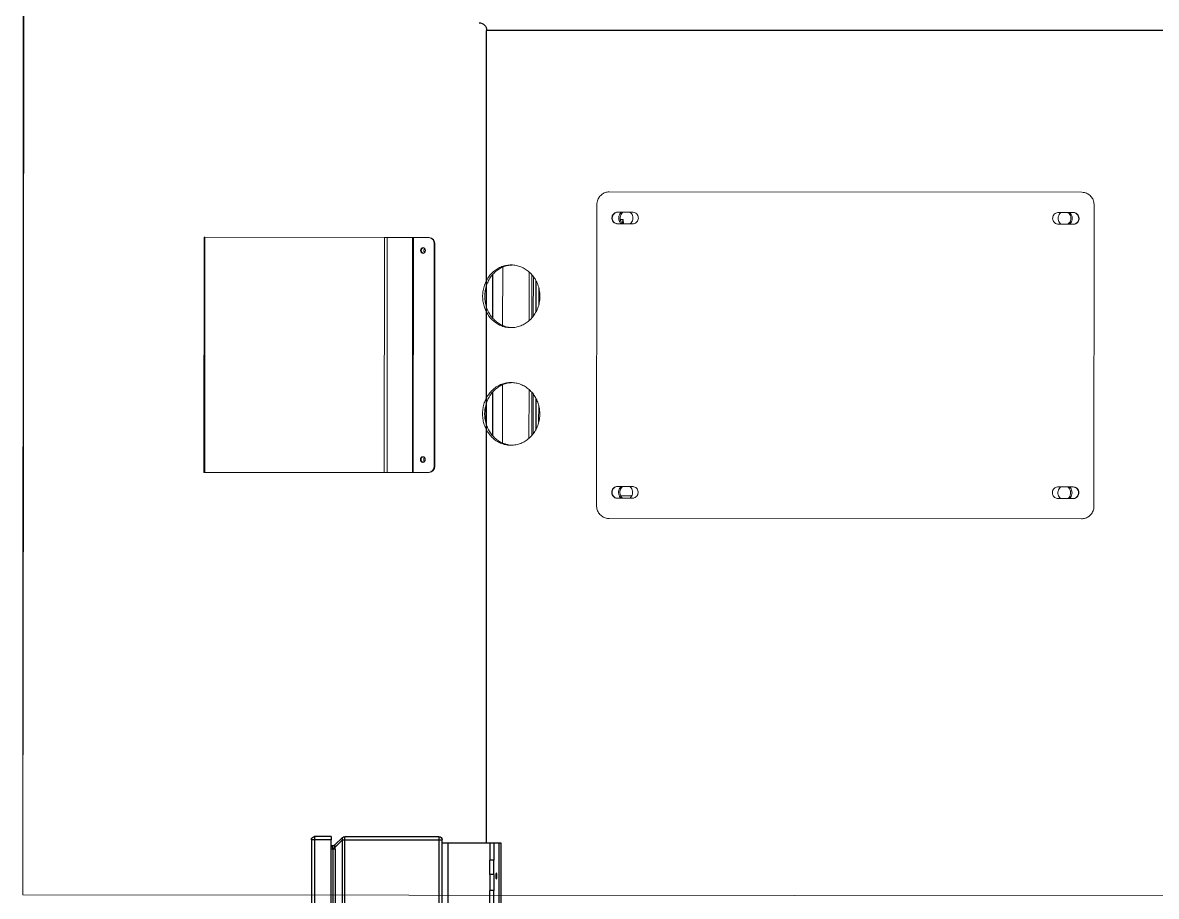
# Model space of a CAD drawing. Header units: millimetres. Extents: x -379292 to 1221486, y 92049 to 447512.
# Drawn here: x -155406 to -154544, y 211272 to 211936 of the extents above; entities that cross this region are included whole.
import ezdxf

# ---------------------------------------------------------------- set-up
doc = ezdxf.new("R2010")
doc.units = ezdxf.units.MM
doc.layers.add('_Systemair Ventilation Equipments', color=7, linetype='Continuous', lineweight=30)
doc.layers.add('Aironn-DEF', color=7, linetype='Continuous', lineweight=0)

# ---------------------------------------------------------------- blocks, each defined once
blk = doc.blocks.new('AXC 1250')
at = {"layer": '_Systemair Ventilation Equipments', "color": 8, "linetype": 'Continuous'}
for p, q in [((12474.235, 3755.209), (12474.235, 3756.459)), ((12474.235, 3756.459), (12504.235, 3756.459)), ((12474.485, 3755.209), (12474.485, 3756.709)), ((12474.485, 3756.709), (12503.985, 3756.709)), ((12474.235, 3755.209), (12474.485, 3755.209)), ((12474.31, 3754.345), (12474.878, 3754.914)), ((12503.985, 3755.209), (12474.485, 3755.209)), ((12474.489, 3754.345), (12475.058, 3754.914)), ((12474.895, 3754.932), (12474.878, 3754.914)), ((12474.881, 3754.915), (12474.878, 3754.914)), ((12474.885, 3754.917), (12474.881, 3754.915)), ((12474.891, 3754.918), (12474.885, 3754.917)), ((12474.897, 3754.919), (12474.891, 3754.918)), ((12474.909, 3754.951), (12474.895, 3754.932)), ((12474.905, 3754.92), (12474.897, 3754.919)), ((12474.913, 3754.921), (12474.905, 3754.92)), ((12474.921, 3754.973), (12474.909, 3754.951)), ((12474.923, 3754.921), (12474.913, 3754.921)), ((12474.93, 3754.995), (12474.921, 3754.973)), ((12474.934, 3754.921), (12474.923, 3754.921)), ((12474.938, 3755.019), (12474.93, 3754.995)), ((12474.945, 3754.921), (12474.934, 3754.921)), ((12474.935, 3755.076), (12474.935, 3755.209)), ((12474.935, 3755.076), (12474.944, 3755.093)), ((12474.942, 3755.043), (12474.938, 3755.019)), ((12474.944, 3755.068), (12474.942, 3755.043)), ((12474.944, 3755.093), (12474.949, 3755.102)), ((12474.944, 3755.093), (12474.944, 3755.068)), ((12474.958, 3754.921), (12474.945, 3754.921)), ((12474.949, 3755.102), (12474.956, 3755.109)), ((12474.956, 3755.109), (12474.963, 3755.115)), ((12474.972, 3754.92), (12474.958, 3754.921)), ((12474.963, 3755.115), (12474.971, 3755.12)), ((12474.971, 3755.12), (12474.979, 3755.124)), ((12474.987, 3754.919), (12474.972, 3754.92)), ((12474.979, 3755.124), (12474.989, 3755.126)), ((12475.003, 3754.918), (12474.987, 3754.919)), ((12474.989, 3755.126), (12474.999, 3755.128)), ((12474.999, 3755.128), (12475.01, 3755.128)), ((12475.02, 3754.917), (12475.003, 3754.918)), ((12475.01, 3755.128), (12475.021, 3755.128)), ((12475.038, 3754.915), (12475.02, 3754.917)), ((12475.021, 3755.128), (12475.033, 3755.126)), ((12475.033, 3755.126), (12475.046, 3755.124)), ((12475.058, 3754.914), (12475.038, 3754.915)), ((12475.046, 3755.124), (12475.06, 3755.12)), ((12475.067, 3754.932), (12475.058, 3754.914)), ((12475.081, 3754.908), (12475.058, 3754.914)), ((12475.06, 3755.12), (12475.075, 3755.115)), ((12475.076, 3754.951), (12475.067, 3754.932)), ((12475.075, 3755.115), (12475.09, 3755.109)), ((12475.085, 3754.973), (12475.076, 3754.951)), ((12475.103, 3754.904), (12475.081, 3754.908)), ((12475.094, 3754.995), (12475.085, 3754.973)), ((12475.09, 3755.109), (12475.106, 3755.102)), ((12475.102, 3755.019), (12475.094, 3754.995)), ((12475.11, 3755.043), (12475.102, 3755.019)), ((12475.125, 3754.9), (12475.103, 3754.904)), ((12475.106, 3755.102), (12475.124, 3755.093)), ((12475.117, 3755.068), (12475.11, 3755.043)), ((12475.124, 3755.093), (12475.117, 3755.068)), ((12475.124, 3755.093), (12475.135, 3755.088)), ((12475.147, 3754.898), (12475.125, 3754.9)), ((12475.135, 3755.088), (12475.146, 3755.083)), ((12475.146, 3755.083), (12475.157, 3755.08)), ((12475.168, 3754.897), (12475.147, 3754.898)), ((12475.157, 3755.08), (12475.168, 3755.078)), ((12475.168, 3755.078), (12475.179, 3755.076)), ((12475.189, 3754.896), (12475.168, 3754.897)), ((12475.179, 3755.076), (12475.189, 3755.076)), ((12475.189, 3754.896), (12475.189, 3755.209)), ((12475.189, 3755.076), (12503.281, 3755.076)), ((12475.189, 3754.896), (12503.281, 3754.896)), ((12474.235, 3754.165), (12474.235, 3747.025)), ((12504.235, 3754.165), (12474.235, 3754.165)), ((12474.31, 3754.345), (12474.319, 3754.353)), ((12474.319, 3754.353), (12474.33, 3754.36)), ((12474.33, 3754.36), (12474.343, 3754.366)), ((12474.343, 3754.366), (12474.356, 3754.37)), ((12474.356, 3754.37), (12474.37, 3754.372)), ((12474.37, 3754.372), (12474.386, 3754.373)), ((12474.386, 3754.373), (12474.402, 3754.372)), ((12474.402, 3754.372), (12474.418, 3754.37)), ((12474.418, 3754.37), (12474.436, 3754.366)), ((12474.436, 3754.366), (12474.453, 3754.36)), ((12474.453, 3754.36), (12474.471, 3754.353)), ((12474.471, 3754.353), (12474.489, 3754.345)), ((12474.489, 3754.345), (12474.489, 3746.771)), ((12503.981, 3754.345), (12474.489, 3754.345)), ((12474.235, 3747.025), (12504.235, 3747.025)), ((12503.981, 3746.771), (12474.489, 3746.771)), ((12474.735, 3742.422), (12474.735, 3746.771)), ((12503.735, 3746.321), (12474.735, 3746.321)), ((12412.935, 3617.084), (12412.935, 3743.384)), ((12474.735, 3743.384), (12412.935, 3743.384)), ((12474.735, 3743.129), (12476.035, 3743.129)), ((12474.735, 3742.836), (12476.035, 3742.836)), ((12476.035, 3742.829), (12476.035, 3743.161)), ((12476.035, 3743.161), (12477.135, 3743.161)), ((12477.135, 3742.829), (12476.035, 3742.829)), ((12477.025, 3742.647), (12477.027, 3742.652)), ((12477.027, 3742.642), (12477.025, 3742.647)), ((12477.027, 3742.652), (12477.03, 3742.657)), ((12477.03, 3742.637), (12477.027, 3742.642)), ((12477.03, 3742.657), (12477.036, 3742.661)), ((12477.036, 3742.632), (12477.03, 3742.637)), ((12477.036, 3742.661), (12477.044, 3742.666)), ((12477.044, 3742.628), (12477.036, 3742.632)), ((12477.044, 3742.666), (12477.054, 3742.67)), ((12477.054, 3742.623), (12477.044, 3742.628)), ((12477.054, 3742.67), (12477.065, 3742.675)), ((12477.065, 3742.619), (12477.054, 3742.623)), ((12477.065, 3742.675), (12477.079, 3742.678)), ((12477.079, 3742.615), (12477.065, 3742.619)), ((12477.079, 3742.678), (12477.095, 3742.682)), ((12477.095, 3742.612), (12477.079, 3742.615)), ((12477.095, 3742.682), (12477.112, 3742.685)), ((12477.112, 3742.609), (12477.095, 3742.612)), ((12477.112, 3742.685), (12477.13, 3742.688)), ((12477.13, 3742.606), (12477.112, 3742.609)), ((12477.13, 3742.688), (12477.15, 3742.69)), ((12477.15, 3742.604), (12477.13, 3742.606)), ((12477.135, 3742.829), (12477.135, 3743.161)), ((12477.135, 3743.129), (12478.335, 3743.129)), ((12477.135, 3742.836), (12478.335, 3742.836)), ((12477.15, 3742.69), (12477.17, 3742.692)), ((12477.17, 3742.602), (12477.15, 3742.604)), ((12477.17, 3742.692), (12477.192, 3742.693)), ((12477.192, 3742.601), (12477.17, 3742.602)), ((12477.192, 3742.693), (12477.213, 3742.694)), ((12477.213, 3742.6), (12477.192, 3742.601)), ((12477.213, 3742.694), (12477.235, 3742.694)), ((12477.235, 3742.6), (12477.213, 3742.6)), ((12477.235, 3742.694), (12477.257, 3742.694)), ((12477.257, 3742.6), (12477.235, 3742.6)), ((12477.257, 3742.694), (12477.279, 3742.693)), ((12477.279, 3742.601), (12477.257, 3742.6)), ((12477.279, 3742.693), (12477.3, 3742.692)), ((12477.3, 3742.602), (12477.279, 3742.601)), ((12477.3, 3742.692), (12477.321, 3742.69)), ((12477.321, 3742.604), (12477.3, 3742.602)), ((12477.321, 3742.69), (12477.34, 3742.688)), ((12477.34, 3742.606), (12477.321, 3742.604)), ((12477.34, 3742.688), (12477.359, 3742.685)), ((12477.359, 3742.609), (12477.34, 3742.606)), ((12477.359, 3742.685), (12477.376, 3742.682)), ((12477.376, 3742.612), (12477.359, 3742.609)), ((12477.376, 3742.682), (12477.391, 3742.678)), ((12477.391, 3742.615), (12477.376, 3742.612)), ((12477.391, 3742.678), (12477.405, 3742.675)), ((12477.405, 3742.619), (12477.391, 3742.615)), ((12477.405, 3742.675), (12477.417, 3742.67)), ((12477.417, 3742.623), (12477.405, 3742.619)), ((12477.417, 3742.67), (12477.427, 3742.666)), ((12477.427, 3742.628), (12477.417, 3742.623)), ((12477.427, 3742.666), (12477.435, 3742.661)), ((12477.435, 3742.632), (12477.427, 3742.628)), ((12477.435, 3742.661), (12477.441, 3742.657)), ((12477.441, 3742.637), (12477.435, 3742.632)), ((12477.441, 3742.657), (12477.444, 3742.652)), ((12477.444, 3742.642), (12477.441, 3742.637)), ((12477.444, 3742.652), (12477.445, 3742.647)), ((12477.445, 3742.647), (12477.444, 3742.642)), ((12478.335, 3742.829), (12478.335, 3743.161)), ((12478.335, 3743.161), (12479.435, 3743.161)), ((12479.435, 3742.829), (12478.335, 3742.829)), ((12474.735, 3742.276), (12474.735, 3742.422)), ((12503.735, 3742.422), (12474.735, 3742.422)), ((12503.735, 3742.276), (12474.735, 3742.276))]:
    blk.add_line(p, q, dxfattribs=at)
for centre, radius, start, end in [((12474.485, 3756.459), 0.25, 90, 180), ((12474.681, 3755.076), 0.254, 315, 0), ((12474.489, 3754.165), 0.254, 135, 180), ((12474.489, 3747.025), 0.254, 180, 270), ((12412.935, 3743.984), 0.6, 182.8125, 270)]:
    blk.add_arc(centre, radius, start, end, dxfattribs=at)
blk = doc.blocks.new('OtoParkBodrumKatMimari')
at = {"layer": '_Systemair Ventilation Equipments', "xscale": -10, "yscale": 10, "zscale": 10, "rotation": 89.99999999999997}
blk.add_blockref('AXC 1250', (128735.82, 235240.85), dxfattribs=at)
blk = doc.blocks.new('AIRONN DEF-2')
at = {"layer": 'Aironn-DEF', "color": 1, "linetype": 'Continuous', "lineweight": 15}
for p, q in [((4112.862, 5657.739), (4112.852, 5579.95)), ((4112.916, 5657.602), (4112.886, 5621.442)), ((4157.431, 5633.411), (4193.351, 5633.381)), ((4156.461, 5609.562), (4156.48, 5632.418)), ((4158.059, 5631.87), (4159.208, 5631.869)), ((4192.72, 5631.841), (4191.571, 5631.842)), ((4194.281, 5609.53), (4194.3, 5632.387)), ((4159.207, 5630.975), (4158.058, 5630.976)), ((4158.471, 5631.316), (4158.266, 5631.316)), ((4158.267, 5631.298), (4158.453, 5631.298)), ((4158.453, 5631.298), (4158.427, 5631.019)), ((4158.517, 5630.975), (4158.488, 5631.298)), ((4191.57, 5630.948), (4192.719, 5630.947)), ((4126.631, 5629.958), (4126.616, 5612.071)), ((4126.631, 5629.958), (4126.684, 5629.958)), ((4126.669, 5612.071), (4126.684, 5629.958)), ((4140.341, 5629.947), (4126.684, 5629.958)), ((4140.326, 5612.059), (4140.341, 5629.947)), ((4140.341, 5629.947), (4140.551, 5629.947)), ((4140.536, 5612.059), (4140.551, 5629.947)), ((4142.48, 5629.945), (4140.551, 5629.947)), ((4142.465, 5612.058), (4142.48, 5629.945)), ((4142.48, 5629.945), (4142.543, 5629.945)), ((4142.528, 5612.058), (4142.543, 5629.945)), ((4143.697, 5629.944), (4142.543, 5629.945)), ((4143.748, 5629.944), (4143.697, 5629.944)), ((4144.11, 5612.553), (4144.124, 5629.447)), ((4144.175, 5629.447), (4144.124, 5629.447)), ((4144.161, 5612.553), (4144.175, 5629.447)), ((4149.325, 5627.678), (4149.321, 5623.259)), ((4148.552, 5623.83), (4148.554, 5627.106)), ((4148.579, 5627.132), (4148.576, 5623.797)), ((4151.337, 5627.321), (4151.334, 5623.618)), ((4151.549, 5627.102), (4151.546, 5623.833)), ((4151.656, 5626.971), (4151.653, 5623.955)), ((4151.854, 5626.665), (4151.852, 5624.267)), ((4151.872, 5626.628), (4151.87, 5624.294)), ((4148.062, 5624.762), (4148.063, 5626.164)), ((4152.07, 5626.103), (4152.069, 5624.828)), ((4112.885, 5620.417), (4112.862, 5591.63)), ((4148.544, 5614.887), (4148.547, 5618.162)), ((4148.572, 5618.188), (4148.569, 5614.854)), ((4149.317, 5618.734), (4149.314, 5614.315)), ((4151.33, 5618.377), (4151.326, 5614.675)), ((4151.541, 5618.158), (4151.539, 5614.889)), ((4151.649, 5618.027), (4151.646, 5615.011)), ((4148.054, 5615.818), (4148.056, 5617.22)), ((4151.847, 5617.721), (4151.845, 5615.323)), ((4151.864, 5617.684), (4151.862, 5615.351)), ((4152.062, 5617.16), (4152.061, 5615.885)), ((4126.669, 5612.071), (4126.616, 5612.071)), ((4126.669, 5612.071), (4140.326, 5612.059)), ((4140.536, 5612.059), (4140.326, 5612.059)), ((4140.536, 5612.059), (4142.465, 5612.058)), ((4142.528, 5612.058), (4142.465, 5612.058)), ((4142.528, 5612.058), (4143.682, 5612.057)), ((4143.733, 5612.057), (4143.682, 5612.057)), ((4144.161, 5612.553), (4144.11, 5612.553)), ((4158.042, 5611.001), (4159.191, 5611)), ((4159.139, 5610.292), (4158.304, 5610.293)), ((4192.703, 5610.972), (4191.554, 5610.973)), ((4159.19, 5610.106), (4158.041, 5610.107)), ((4191.553, 5610.079), (4192.702, 5610.078)), ((4157.41, 5608.567), (4193.33, 5608.537)), ((4112.831, 5579.95), (4237.845, 5579.846))]:
    blk.add_line(p, q, dxfattribs=at)
at = {"layer": 'Aironn-DEF', "color": 1, "linetype": 'Continuous', "lineweight": 15, "flags": 128}
for points in [[(4158.453, 5631.298), (4158.457, 5631.306), (4158.462, 5631.311), (4158.466, 5631.315), (4158.471, 5631.316), (4158.475, 5631.315), (4158.479, 5631.311), (4158.484, 5631.306), (4158.488, 5631.298)], [(4143.082, 5628.951), (4143.096, 5628.867), (4143.137, 5628.796), (4143.198, 5628.749), (4143.27, 5628.732), (4143.341, 5628.749), (4143.402, 5628.796), (4143.443, 5628.867), (4143.458, 5628.951), (4143.443, 5629.034), (4143.403, 5629.105), (4143.342, 5629.153), (4143.27, 5629.169), (4143.198, 5629.153), (4143.137, 5629.106), (4143.096, 5629.035), (4143.082, 5628.951)], [(4143.069, 5613.051), (4143.083, 5612.967), (4143.124, 5612.896), (4143.185, 5612.849), (4143.256, 5612.832), (4143.328, 5612.849), (4143.389, 5612.896), (4143.43, 5612.967), (4143.444, 5613.051), (4143.43, 5613.134), (4143.389, 5613.205), (4143.329, 5613.253), (4143.257, 5613.269), (4143.185, 5613.253), (4143.124, 5613.205), (4143.083, 5613.135), (4143.069, 5613.051)]]:
    blk.add_lwpolyline(points, dxfattribs=at)
at = {"layer": 'Aironn-DEF', "color": 1, "linetype": 'Continuous', "lineweight": 15}
for centre, radius, start, end in [((4143.341, 5628.964), 0.209, 102.69038, 183.5201), ((4143.659, 5629.48), 0.466, 355.94089, 85.28037), ((4143.71, 5629.48), 0.466, 355.94089, 85.28037), ((4143.341, 5628.938), 0.209, 176.38455, 257.21426), ((4143.328, 5613.064), 0.209, 102.69038, 183.5201), ((4143.328, 5613.038), 0.209, 176.38455, 257.21426), ((4143.645, 5612.521), 0.466, 274.62427, 3.96375), ((4143.696, 5612.521), 0.466, 274.62427, 3.96375)]:
    blk.add_arc(centre, radius, start, end, dxfattribs=at)
for points, knots in [([(4157.431, 5633.411), (4157.324, 5633.4), (4157.11, 5633.378), (4156.825, 5633.207), (4156.61, 5632.955), (4156.497, 5632.676), (4156.485, 5632.491), (4156.48, 5632.418)], [0, 0, 0, 0, 0.214686, 0.429373, 0.644046, 0.858725, 1, 1, 1, 1]), ([(4194.3, 5632.387), (4194.29, 5632.498), (4194.269, 5632.722), (4194.106, 5633.02), (4193.865, 5633.245), (4193.598, 5633.364), (4193.421, 5633.376), (4193.351, 5633.381)], [0, 0, 0, 0, 0.214688, 0.429376, 0.644062, 0.858738, 1, 1, 1, 1]), ([(4158.059, 5631.87), (4158.011, 5631.865), (4157.914, 5631.855), (4157.786, 5631.778), (4157.688, 5631.665), (4157.632, 5631.523), (4157.624, 5631.37), (4157.665, 5631.224), (4157.751, 5631.099), (4157.871, 5631.012), (4157.98, 5630.978), (4158.043, 5630.976), (4158.058, 5630.976)], [0, 0, 0, 0, 0.10738, 0.214759, 0.322141, 0.429516, 0.536879, 0.644233, 0.751591, 0.858961, 0.966342, 1, 1, 1, 1]), ([(4158.086, 5631.87), (4158.037, 5631.865), (4157.941, 5631.855), (4157.812, 5631.778), (4157.714, 5631.665), (4157.659, 5631.523), (4157.651, 5631.37), (4157.692, 5631.224), (4157.777, 5631.099), (4157.897, 5631.012), (4158.007, 5630.978), (4158.07, 5630.976), (4158.085, 5630.976)], [0, 0, 0, 0, 0.10738, 0.214759, 0.322141, 0.429516, 0.536879, 0.644233, 0.751591, 0.858961, 0.966342, 1, 1, 1, 1]), ([(4158.375, 5631.87), (4158.35, 5631.853), (4158.274, 5631.802), (4158.191, 5631.665), (4158.14, 5631.483), (4158.151, 5631.291), (4158.225, 5631.119), (4158.304, 5631.009), (4158.361, 5630.978), (4158.365, 5630.975)], [0, 0, 0, 0, 0.0886785, 0.2681392, 0.4475999, 0.6270545, 0.8065062, 0.985963, 1, 1, 1, 1]), ([(4158.481, 5631.87), (4158.456, 5631.853), (4158.38, 5631.802), (4158.297, 5631.665), (4158.246, 5631.483), (4158.257, 5631.291), (4158.331, 5631.119), (4158.41, 5631.009), (4158.467, 5630.978), (4158.471, 5630.975)], [0, 0, 0, 0, 0.088678, 0.268139, 0.4476, 0.627054, 0.806506, 0.985962, 1, 1, 1, 1]), ([(4159.224, 5631.422), (4159.218, 5631.484), (4159.206, 5631.61), (4159.123, 5631.769), (4159.038, 5631.839), (4159, 5631.869)], [0, 0, 0, 0, 0.359029, 0.718057, 1, 1, 1, 1]), ([(4159.207, 5630.975), (4159.256, 5630.98), (4159.353, 5630.989), (4159.483, 5631.066), (4159.581, 5631.18), (4159.638, 5631.322), (4159.645, 5631.474), (4159.604, 5631.621), (4159.518, 5631.746), (4159.397, 5631.833), (4159.287, 5631.866), (4159.223, 5631.869), (4159.208, 5631.869)], [0, 0, 0, 0, 0.10738, 0.214759, 0.322141, 0.429516, 0.536879, 0.644233, 0.751591, 0.858961, 0.966342, 1, 1, 1, 1]), ([(4191.57, 5630.948), (4191.522, 5630.953), (4191.425, 5630.963), (4191.295, 5631.04), (4191.197, 5631.154), (4191.141, 5631.295), (4191.133, 5631.448), (4191.175, 5631.595), (4191.261, 5631.719), (4191.382, 5631.807), (4191.492, 5631.84), (4191.556, 5631.842), (4191.571, 5631.842)], [0, 0, 0, 0, 0.10738, 0.214759, 0.322141, 0.429516, 0.536879, 0.644233, 0.751591, 0.858961, 0.966342, 1, 1, 1, 1]), ([(4191.783, 5630.948), (4191.757, 5630.965), (4191.681, 5631.016), (4191.598, 5631.153), (4191.547, 5631.334), (4191.558, 5631.527), (4191.633, 5631.698), (4191.712, 5631.808), (4191.77, 5631.84), (4191.774, 5631.842)], [0, 0, 0, 0, 0.088678, 0.268139, 0.4476, 0.627054, 0.806506, 0.985963, 1, 1, 1, 1]), ([(4192.304, 5631.842), (4192.312, 5631.837), (4192.373, 5631.802), (4192.453, 5631.688), (4192.517, 5631.536), (4192.523, 5631.434), (4192.525, 5631.394)], [0, 0, 0, 0, 0.056015, 0.41547, 0.774931, 1, 1, 1, 1]), ([(4192.41, 5631.842), (4192.418, 5631.837), (4192.48, 5631.802), (4192.559, 5631.688), (4192.623, 5631.536), (4192.629, 5631.433), (4192.631, 5631.394)], [0, 0, 0, 0, 0.056016, 0.415472, 0.774932, 1, 1, 1, 1]), ([(4192.693, 5631.841), (4192.742, 5631.836), (4192.838, 5631.826), (4192.967, 5631.749), (4193.064, 5631.636), (4193.12, 5631.494), (4193.128, 5631.341), (4193.086, 5631.194), (4193.001, 5631.07), (4192.88, 5630.982), (4192.771, 5630.949), (4192.708, 5630.947), (4192.693, 5630.947)], [0, 0, 0, 0, 0.10738, 0.214759, 0.322141, 0.429516, 0.536879, 0.644233, 0.751591, 0.858961, 0.966342, 1, 1, 1, 1]), ([(4192.72, 5631.841), (4192.768, 5631.836), (4192.865, 5631.826), (4192.993, 5631.749), (4193.091, 5631.635), (4193.147, 5631.494), (4193.154, 5631.341), (4193.113, 5631.194), (4193.027, 5631.07), (4192.907, 5630.982), (4192.798, 5630.949), (4192.734, 5630.947), (4192.719, 5630.947)], [0, 0, 0, 0, 0.10738, 0.214759, 0.322141, 0.429516, 0.536879, 0.644233, 0.751591, 0.858961, 0.966342, 1, 1, 1, 1]), ([(4159.001, 5630.975), (4159.01, 5630.98), (4159.071, 5631.014), (4159.151, 5631.128), (4159.216, 5631.28), (4159.222, 5631.383), (4159.224, 5631.422)], [0, 0, 0, 0, 0.0560163, 0.4154716, 0.7749323, 1, 1, 1, 1]), ([(4192.525, 5631.394), (4192.519, 5631.332), (4192.507, 5631.207), (4192.424, 5631.047), (4192.339, 5630.978), (4192.301, 5630.947)], [0, 0, 0, 0, 0.359028, 0.718057, 1, 1, 1, 1]), ([(4192.631, 5631.394), (4192.625, 5631.332), (4192.613, 5631.206), (4192.53, 5631.047), (4192.445, 5630.978), (4192.407, 5630.947)], [0, 0, 0, 0, 0.359029, 0.718057, 1, 1, 1, 1]), ([(4143.288, 5629.164), (4143.271, 5629.16), (4143.234, 5629.15), (4143.185, 5629.107), (4143.148, 5629.046), (4143.131, 5628.974), (4143.135, 5628.9), (4143.16, 5628.831), (4143.203, 5628.776), (4143.25, 5628.743), (4143.283, 5628.739), (4143.294, 5628.737)], [0, 0, 0, 0, 0.097038, 0.216709, 0.336381, 0.456053, 0.575724, 0.695395, 0.815067, 0.934739, 1, 1, 1, 1]), ([(4143.397, 5629.109), (4143.395, 5629.108), (4143.376, 5629.092), (4143.353, 5629.045), (4143.334, 5628.974), (4143.339, 5628.9), (4143.36, 5628.836), (4143.386, 5628.806), (4143.397, 5628.794)], [0, 0, 0, 0, 0.022634, 0.229756, 0.436878, 0.643999, 0.851119, 1, 1, 1, 1]), ([(4152.158, 5625.465), (4152.151, 5625.331), (4152.139, 5625.063), (4152.042, 5624.672), (4151.888, 5624.305), (4151.68, 5623.969), (4151.423, 5623.677), (4151.125, 5623.434), (4150.794, 5623.251), (4150.44, 5623.129), (4150.074, 5623.075), (4149.706, 5623.087), (4149.346, 5623.168), (4149.004, 5623.313), (4148.691, 5623.52), (4148.413, 5623.782), (4148.18, 5624.092), (4147.997, 5624.441), (4147.87, 5624.819), (4147.802, 5625.215), (4147.795, 5625.619), (4147.847, 5626.018), (4147.961, 5626.401), (4148.129, 5626.759), (4148.351, 5627.079), (4148.618, 5627.354), (4148.924, 5627.575), (4149.259, 5627.737), (4149.616, 5627.833), (4149.983, 5627.864), (4150.351, 5627.825), (4150.708, 5627.72), (4151.045, 5627.551), (4151.353, 5627.324), (4151.62, 5627.042), (4151.842, 5626.717), (4152.008, 5626.356), (4152.132, 5625.937), (4152.148, 5625.634), (4152.158, 5625.465)], [0, 0, 0, 0, 0.026834, 0.053669, 0.080502, 0.107336, 0.134182, 0.161028, 0.187882, 0.214736, 0.241577, 0.268418, 0.295244, 0.322071, 0.348905, 0.375739, 0.40259, 0.429442, 0.456293, 0.483145, 0.509979, 0.536814, 0.56364, 0.590467, 0.617307, 0.644147, 0.671001, 0.697855, 0.724702, 0.751548, 0.778378, 0.805207, 0.832037, 0.858866, 0.885712, 0.912559, 0.939413, 0.966267, 1, 1, 1, 1]), ([(4150.12, 5623.089), (4150.036, 5623.09), (4149.83, 5623.09), (4149.508, 5623.169), (4149.166, 5623.312), (4148.852, 5623.52), (4148.575, 5623.781), (4148.342, 5624.092), (4148.159, 5624.44), (4148.032, 5624.819), (4147.963, 5625.215), (4147.956, 5625.619), (4148.009, 5626.018), (4148.123, 5626.401), (4148.291, 5626.758), (4148.513, 5627.078), (4148.779, 5627.354), (4149.085, 5627.575), (4149.421, 5627.735), (4149.748, 5627.83), (4149.963, 5627.84), (4150.055, 5627.845)], [0, 0, 0, 0, 0.037211, 0.091412, 0.145613, 0.199828, 0.254044, 0.308295, 0.362545, 0.416797, 0.471048, 0.525265, 0.579482, 0.633682, 0.687883, 0.742111, 0.79634, 0.850597, 0.904853, 0.959094, 1, 1, 1, 1]), ([(4112.886, 5621.442), (4112.886, 5621.433), (4112.886, 5621.392), (4112.886, 5621.259), (4112.887, 5621.09), (4112.887, 5620.976), (4112.887, 5620.932)], [0, 0, 0, 0, 0.097407, 0.441093, 0.784785, 1, 1, 1, 1]), ([(4112.887, 5620.932), (4112.886, 5620.863), (4112.886, 5620.724), (4112.886, 5620.539), (4112.886, 5620.456), (4112.885, 5620.417)], [0, 0, 0, 0, 0.342505, 0.685009, 1, 1, 1, 1]), ([(4152.15, 5616.522), (4152.144, 5616.388), (4152.131, 5616.119), (4152.034, 5615.729), (4151.881, 5615.361), (4151.673, 5615.025), (4151.415, 5614.733), (4151.118, 5614.491), (4150.786, 5614.307), (4150.433, 5614.185), (4150.067, 5614.131), (4149.698, 5614.143), (4149.338, 5614.224), (4148.997, 5614.369), (4148.683, 5614.576), (4148.406, 5614.838), (4148.173, 5615.148), (4147.99, 5615.497), (4147.863, 5615.875), (4147.794, 5616.272), (4147.787, 5616.675), (4147.84, 5617.074), (4147.953, 5617.458), (4148.122, 5617.815), (4148.344, 5618.135), (4148.61, 5618.41), (4148.916, 5618.631), (4149.252, 5618.793), (4149.608, 5618.889), (4149.976, 5618.92), (4150.343, 5618.881), (4150.701, 5618.777), (4151.038, 5618.607), (4151.345, 5618.38), (4151.613, 5618.099), (4151.835, 5617.774), (4152.001, 5617.412), (4152.124, 5616.993), (4152.141, 5616.69), (4152.15, 5616.522)], [0, 0, 0, 0, 0.0268342, 0.0536685, 0.0805022, 0.1073359, 0.1341819, 0.1610278, 0.187882, 0.2147361, 0.2415769, 0.2684177, 0.2952445, 0.3220713, 0.3489053, 0.3757393, 0.4025904, 0.4294415, 0.4562931, 0.4831445, 0.509979, 0.5368135, 0.5636401, 0.5904668, 0.617307, 0.6441472, 0.6710013, 0.6978552, 0.7247018, 0.7515483, 0.7783777, 0.8052072, 0.8320366, 0.858866, 0.8857125, 0.9125589, 0.939413, 0.966267, 1, 1, 1, 1]), ([(4150.113, 5614.146), (4150.029, 5614.146), (4149.822, 5614.146), (4149.5, 5614.226), (4149.158, 5614.369), (4148.845, 5614.576), (4148.567, 5614.838), (4148.335, 5615.148), (4148.151, 5615.497), (4148.025, 5615.875), (4147.956, 5616.271), (4147.949, 5616.675), (4148.002, 5617.074), (4148.115, 5617.457), (4148.284, 5617.815), (4148.505, 5618.135), (4148.772, 5618.41), (4149.078, 5618.631), (4149.413, 5618.791), (4149.741, 5618.886), (4149.955, 5618.896), (4150.048, 5618.901)], [0, 0, 0, 0, 0.037211, 0.091412, 0.145613, 0.199828, 0.254044, 0.308295, 0.362545, 0.416797, 0.471048, 0.525265, 0.579482, 0.633682, 0.687883, 0.742111, 0.79634, 0.850597, 0.904853, 0.959094, 1, 1, 1, 1]), ([(4143.275, 5613.264), (4143.258, 5613.26), (4143.22, 5613.25), (4143.172, 5613.207), (4143.135, 5613.146), (4143.118, 5613.074), (4143.122, 5613), (4143.146, 5612.931), (4143.19, 5612.876), (4143.237, 5612.843), (4143.27, 5612.839), (4143.281, 5612.837)], [0, 0, 0, 0, 0.0970378, 0.2167091, 0.336381, 0.4560529, 0.5757242, 0.6953952, 0.8150667, 0.9347387, 1, 1, 1, 1]), ([(4143.384, 5613.209), (4143.382, 5613.208), (4143.363, 5613.192), (4143.34, 5613.145), (4143.321, 5613.074), (4143.326, 5613), (4143.347, 5612.936), (4143.373, 5612.906), (4143.384, 5612.894)], [0, 0, 0, 0, 0.022634, 0.229756, 0.436878, 0.643999, 0.851119, 1, 1, 1, 1]), ([(4158.042, 5611.001), (4157.993, 5610.996), (4157.897, 5610.987), (4157.768, 5610.91), (4157.67, 5610.796), (4157.615, 5610.654), (4157.607, 5610.502), (4157.648, 5610.355), (4157.733, 5610.23), (4157.853, 5610.143), (4157.963, 5610.11), (4158.026, 5610.107), (4158.041, 5610.107)], [0, 0, 0, 0, 0.10738, 0.214759, 0.322141, 0.429516, 0.536879, 0.644233, 0.751591, 0.858961, 0.966342, 1, 1, 1, 1]), ([(4158.068, 5611.001), (4158.02, 5610.996), (4157.923, 5610.987), (4157.795, 5610.91), (4157.697, 5610.796), (4157.641, 5610.654), (4157.633, 5610.502), (4157.674, 5610.355), (4157.76, 5610.23), (4157.88, 5610.143), (4157.989, 5610.11), (4158.052, 5610.107), (4158.068, 5610.107)], [0, 0, 0, 0, 0.10738, 0.214759, 0.322141, 0.429516, 0.536879, 0.644233, 0.751591, 0.858961, 0.966342, 1, 1, 1, 1]), ([(4158.358, 5611.001), (4158.333, 5610.984), (4158.257, 5610.933), (4158.173, 5610.796), (4158.122, 5610.615), (4158.133, 5610.422), (4158.208, 5610.251), (4158.286, 5610.14), (4158.344, 5610.109), (4158.348, 5610.107)], [0, 0, 0, 0, 0.088678, 0.268139, 0.4476, 0.627054, 0.806506, 0.985963, 1, 1, 1, 1]), ([(4158.464, 5611.001), (4158.439, 5610.984), (4158.363, 5610.933), (4158.28, 5610.796), (4158.228, 5610.615), (4158.24, 5610.422), (4158.314, 5610.25), (4158.392, 5610.14), (4158.45, 5610.109), (4158.454, 5610.107)], [0, 0, 0, 0, 0.088678, 0.268139, 0.4476, 0.627054, 0.806506, 0.985962, 1, 1, 1, 1]), ([(4159.207, 5610.553), (4159.201, 5610.616), (4159.188, 5610.741), (4159.105, 5610.9), (4159.02, 5610.97), (4158.983, 5611.001)], [0, 0, 0, 0, 0.359029, 0.718057, 1, 1, 1, 1]), ([(4158.984, 5610.106), (4158.992, 5610.111), (4159.054, 5610.145), (4159.134, 5610.26), (4159.198, 5610.412), (4159.205, 5610.514), (4159.207, 5610.553)], [0, 0, 0, 0, 0.056016, 0.415472, 0.774932, 1, 1, 1, 1]), ([(4159.19, 5610.106), (4159.239, 5610.111), (4159.336, 5610.121), (4159.465, 5610.198), (4159.564, 5610.311), (4159.62, 5610.453), (4159.628, 5610.606), (4159.587, 5610.752), (4159.5, 5610.877), (4159.379, 5610.965), (4159.269, 5610.998), (4159.206, 5611), (4159.191, 5611)], [0, 0, 0, 0, 0.10738, 0.214759, 0.322141, 0.429516, 0.536879, 0.644233, 0.751591, 0.858961, 0.966342, 1, 1, 1, 1]), ([(4191.553, 5610.079), (4191.504, 5610.084), (4191.407, 5610.094), (4191.278, 5610.171), (4191.179, 5610.285), (4191.123, 5610.427), (4191.116, 5610.579), (4191.157, 5610.726), (4191.244, 5610.851), (4191.365, 5610.938), (4191.475, 5610.971), (4191.539, 5610.973), (4191.554, 5610.973)], [0, 0, 0, 0, 0.10738, 0.214759, 0.322141, 0.429516, 0.536879, 0.644233, 0.751591, 0.858961, 0.966342, 1, 1, 1, 1]), ([(4191.765, 5610.079), (4191.74, 5610.096), (4191.664, 5610.147), (4191.58, 5610.284), (4191.529, 5610.466), (4191.541, 5610.658), (4191.616, 5610.83), (4191.695, 5610.94), (4191.753, 5610.971), (4191.757, 5610.973)], [0, 0, 0, 0, 0.088678, 0.268139, 0.4476, 0.627054, 0.806506, 0.985963, 1, 1, 1, 1]), ([(4192.508, 5610.525), (4192.502, 5610.463), (4192.489, 5610.338), (4192.406, 5610.178), (4192.321, 5610.109), (4192.284, 5610.078)], [0, 0, 0, 0, 0.359028, 0.718057, 1, 1, 1, 1]), ([(4192.286, 5610.973), (4192.295, 5610.968), (4192.356, 5610.934), (4192.436, 5610.819), (4192.5, 5610.667), (4192.506, 5610.565), (4192.508, 5610.525)], [0, 0, 0, 0, 0.056015, 0.41547, 0.774931, 1, 1, 1, 1]), ([(4192.614, 5610.525), (4192.608, 5610.463), (4192.595, 5610.338), (4192.512, 5610.178), (4192.427, 5610.109), (4192.39, 5610.078)], [0, 0, 0, 0, 0.3590286, 0.7180568, 1, 1, 1, 1]), ([(4192.393, 5610.973), (4192.401, 5610.968), (4192.462, 5610.933), (4192.542, 5610.819), (4192.606, 5610.667), (4192.612, 5610.565), (4192.614, 5610.525)], [0, 0, 0, 0, 0.056016, 0.415472, 0.774932, 1, 1, 1, 1]), ([(4192.676, 5610.972), (4192.724, 5610.967), (4192.821, 5610.958), (4192.949, 5610.88), (4193.047, 5610.767), (4193.103, 5610.625), (4193.11, 5610.472), (4193.069, 5610.325), (4192.983, 5610.201), (4192.863, 5610.114), (4192.754, 5610.081), (4192.69, 5610.079), (4192.675, 5610.078)], [0, 0, 0, 0, 0.1073797, 0.2147594, 0.3221411, 0.4295164, 0.5368787, 0.6442325, 0.7515906, 0.8589614, 0.9663419, 1, 1, 1, 1]), ([(4192.703, 5610.972), (4192.751, 5610.967), (4192.848, 5610.957), (4192.976, 5610.88), (4193.074, 5610.767), (4193.129, 5610.625), (4193.137, 5610.472), (4193.096, 5610.325), (4193.01, 5610.201), (4192.89, 5610.114), (4192.78, 5610.081), (4192.717, 5610.079), (4192.702, 5610.078)], [0, 0, 0, 0, 0.10738, 0.214759, 0.322141, 0.429516, 0.536879, 0.644233, 0.751591, 0.858961, 0.966342, 1, 1, 1, 1]), ([(4156.461, 5609.562), (4156.471, 5609.45), (4156.492, 5609.226), (4156.655, 5608.929), (4156.896, 5608.704), (4157.163, 5608.584), (4157.34, 5608.572), (4157.41, 5608.567)], [0, 0, 0, 0, 0.214688, 0.429376, 0.644062, 0.858738, 1, 1, 1, 1]), ([(4193.33, 5608.537), (4193.437, 5608.548), (4193.651, 5608.57), (4193.936, 5608.741), (4194.151, 5608.993), (4194.265, 5609.272), (4194.276, 5609.457), (4194.281, 5609.53)], [0, 0, 0, 0, 0.214686, 0.429373, 0.644046, 0.858725, 1, 1, 1, 1]), ([(4112.862, 5591.63), (4112.862, 5591.621), (4112.861, 5591.579), (4112.862, 5591.447), (4112.862, 5591.277), (4112.862, 5591.164), (4112.862, 5591.12)], [0, 0, 0, 0, 0.097407, 0.441093, 0.784785, 1, 1, 1, 1]), ([(4112.862, 5591.12), (4112.862, 5591.05), (4112.861, 5590.911), (4112.861, 5590.726), (4112.861, 5590.644), (4112.861, 5590.604)], [0, 0, 0, 0, 0.342505, 0.685009, 1, 1, 1, 1])]:
    blk.add_open_spline(points, degree=3, knots=knots, dxfattribs=at)

msp = doc.modelspace()

# ---------------------------------------------------------------- block references
at = {"color": 8}
msp.add_blockref('OtoParkBodrumKatMimari', (-246354.82, 100818.76), dxfattribs=at)

# ---------------------------------------------------------------- next in the draw order: block references
at = {"layer": 'Aironn-DEF', "color": 0, "xscale": 10, "yscale": 10, "zscale": 10}
msp.add_blockref('AIRONN DEF-2', (-196533.89, 155473.46), dxfattribs=at)

doc.saveas('drawing.dxf')
